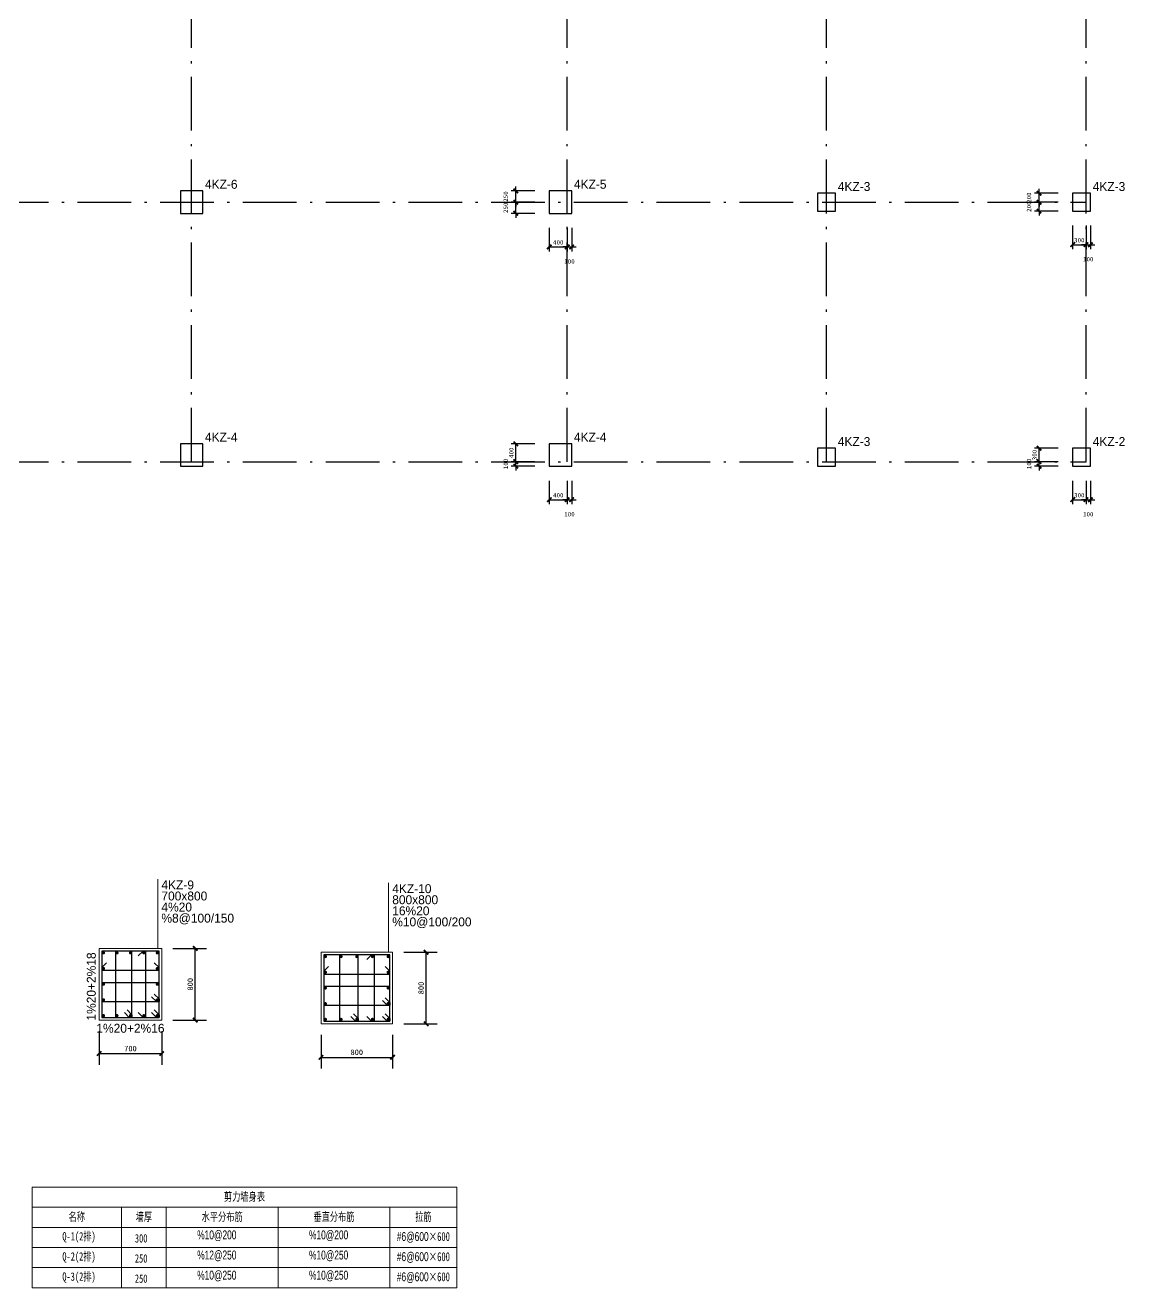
# Model space of a CAD drawing. Header units: millimetres. Extents: x -1141 to 233276, y -20783 to 42059.
# Drawn here: x 48782 to 73367, y -18462 to 9754 of the extents above; entities that cross this region are included whole.
import ezdxf

# ---------------------------------------------------------------- set-up
doc = ezdxf.new("R2010")
doc.units = ezdxf.units.MM
doc.header["$PDMODE"] = 35
doc.linetypes.add('线型2', pattern=[1850, 1200, -300, 50, -300])
doc.linetypes.add('线型5', pattern=[3050, 2400, -300, 50, -300])
doc.layers.add('DOTE', color=10, linetype='线型2', plot=False)
for name, color, linetype, lineweight in [('S_Cl', 2, 'Continuous', 25), ('S_ColumDimSect', 84, '线型5', 9), ('S_ColumFocus', 2, 'Continuous', 9), ('S_ColumLocal', 7, 'Continuous', 9), ('S_DistributionSteelTxt', 7, 'Continuous', 9), ('S_PColumHoopBar', 14, 'Continuous', 25), ('S_PColumMainBar', 14, 'Continuous', 15), ('S_PColumSect', 2, 'Continuous', 15), ('层1213', 84, 'Continuous', 9)]:
    doc.layers.add(name, color=color, linetype=linetype, lineweight=lineweight)
doc.styles.add('xxxx', font='RIF.ttf')
doc.styles.add('宋体', font='')
doc.styles.get('宋体').set_extended_font_data('宋体')
doc.dimstyles.new('DimN_1', dxfattribs={"dimtxt": 125, "dimasz": 100, "dimexe": 250, "dimexo": 0.0625, "dimgap": 50, "dimtad": 1, "dimdec": 0, "dimrnd": 5, "dimzin": 0, "dimdsep": 46, "dimtxsty": '宋体', "dimblk1": 'ARCHTICK', "dimblk2": 'ARCHTICK', "dimsah": 1, "dimcen": 0.09, "dimadec": 0, "dimazin": 0, "dimtfac": 1, "dimtdec": 0, "dimtofl": 0, "dimtmove": 2, "dimatfit": 1, "dimfxl": 1, "dimtolj": 1, "dimtzin": 0, "dimarcsym": 0})

# ---------------------------------------------------------------- blocks, each defined once
blk = doc.blocks.new('_ArchTick')
at = {"color": 0, "linetype": 'ByBlock', "const_width": 0.4}
blk.add_lwpolyline([(-0.5, -0.5), (0.5, 0.5)], dxfattribs=at)
blk = doc.blocks.new('*D106')
at = {"layer": 'Defpoints', "color": 0, "transparency": 16777216}
for p in [(59750, 0), (60500, 0), (60500, -100)]:
    blk.add_point(p, dxfattribs=at)
at = {"layer": 'S_ColumDimSect', "color": 0, "lineweight": -2, "transparency": 16777216}
for p, q in [((59750, 0), (59750, 100)), ((60175, 0), (59650, 0)), ((60175, -100), (59650, -100)), ((59750, -100), (59750, 0)), ((59750, -100), (59750, -200))]:
    blk.add_line(p, q, dxfattribs=at)
at = {"layer": 'S_ColumDimSect', "color": 0, "lineweight": -2, "transparency": 16777216, "xscale": 100, "yscale": 100, "zscale": 100}
for p, rotation in [((59750, 0), 270), ((59750, -100), 90)]:
    blk.add_blockref('_ArchTick', p, dxfattribs=dict(at, rotation=rotation))
at = {"layer": 'S_ColumDimSect', "color": 0, "transparency": 16777216, "insert": (59525, -50), "char_height": 100, "attachment_point": 5, "rotation": 90, "style": '宋体'}
blk.add_mtext('\\A1;100', dxfattribs=at)
blk = doc.blocks.new('*D107')
at = {"layer": 'Defpoints', "color": 0, "transparency": 16777216}
for p in [(59750, 400), (60500, 400), (60500, 0)]:
    blk.add_point(p, dxfattribs=at)
at = {"layer": 'S_ColumDimSect', "color": 0, "lineweight": -2, "transparency": 16777216}
for p, q in [((60175, 400), (59650, 400)), ((59750, 0), (59750, 400)), ((60175, 0), (59650, 0))]:
    blk.add_line(p, q, dxfattribs=at)
at = {"layer": 'S_ColumDimSect', "color": 0, "lineweight": -2, "transparency": 16777216, "xscale": 100, "yscale": 100, "zscale": 100}
for p, rotation in [((59750, 400), 90), ((59750, 0), 270)]:
    blk.add_blockref('_ArchTick', p, dxfattribs=dict(at, rotation=rotation))
at = {"layer": 'S_ColumDimSect', "color": 0, "transparency": 16777216, "insert": (59650, 200), "char_height": 100, "attachment_point": 5, "rotation": 90, "style": '宋体'}
blk.add_mtext('\\A1;400', dxfattribs=at)
blk = doc.blocks.new('*D108')
at = {"layer": 'Defpoints', "color": 0, "transparency": 16777216}
for p in [(60500, -100), (60900, -100), (60900, -850)]:
    blk.add_point(p, dxfattribs=at)
at = {"layer": 'S_ColumDimSect', "color": 0, "lineweight": -2, "transparency": 16777216}
for p, q in [((60500, -425), (60500, -950)), ((60900, -425), (60900, -950)), ((60500, -850), (60900, -850))]:
    blk.add_line(p, q, dxfattribs=at)
at = {"layer": 'S_ColumDimSect', "color": 0, "lineweight": -2, "transparency": 16777216, "xscale": 100, "yscale": 100, "zscale": 100, "rotation": 180}
blk.add_blockref('_ArchTick', (60500, -850), dxfattribs=at)
at = {"layer": 'S_ColumDimSect', "color": 0, "lineweight": -2, "transparency": 16777216, "xscale": 100, "yscale": 100, "zscale": 100}
blk.add_blockref('_ArchTick', (60900, -850), dxfattribs=at)
at = {"layer": 'S_ColumDimSect', "color": 0, "transparency": 16777216, "insert": (60700, -750), "char_height": 100, "attachment_point": 5, "style": '宋体'}
blk.add_mtext('\\A1;400', dxfattribs=at)
blk = doc.blocks.new('*D109')
at = {"layer": 'Defpoints', "color": 0, "transparency": 16777216}
for p in [(60900, -100), (61000, -100), (61000, -850)]:
    blk.add_point(p, dxfattribs=at)
at = {"layer": 'S_ColumDimSect', "color": 0, "lineweight": -2, "transparency": 16777216}
for p, q in [((60900, -425), (60900, -950)), ((61000, -425), (61000, -950)), ((60900, -850), (60800, -850)), ((60900, -850), (61000, -850)), ((61000, -850), (61100, -850))]:
    blk.add_line(p, q, dxfattribs=at)
at = {"layer": 'S_ColumDimSect', "color": 0, "lineweight": -2, "transparency": 16777216, "xscale": 100, "yscale": 100, "zscale": 100}
blk.add_blockref('_ArchTick', (60900, -850), dxfattribs=at)
at = {"layer": 'S_ColumDimSect', "color": 0, "lineweight": -2, "transparency": 16777216, "xscale": 100, "yscale": 100, "zscale": 100, "rotation": 180}
blk.add_blockref('_ArchTick', (61000, -850), dxfattribs=at)
at = {"layer": 'S_ColumDimSect', "color": 0, "transparency": 16777216, "insert": (60950, -1175), "char_height": 100, "attachment_point": 5, "style": '宋体'}
blk.add_mtext('\\A1;100', dxfattribs=at)
blk = doc.blocks.new('*D110')
at = {"layer": 'Defpoints', "color": 0, "transparency": 16777216}
for p in [(59750, 5800), (60500, 5800), (60500, 5550)]:
    blk.add_point(p, dxfattribs=at)
at = {"layer": 'S_ColumDimSect', "color": 0, "lineweight": -2, "transparency": 16777216}
for p, q in [((60175, 5800), (59650, 5800)), ((59750, 5800), (59750, 5900)), ((59750, 5550), (59750, 5800)), ((60175, 5550), (59650, 5550)), ((59750, 5550), (59750, 5450))]:
    blk.add_line(p, q, dxfattribs=at)
at = {"layer": 'S_ColumDimSect', "color": 0, "lineweight": -2, "transparency": 16777216, "xscale": 100, "yscale": 100, "zscale": 100}
for p, rotation in [((59750, 5800), 270), ((59750, 5550), 90)]:
    blk.add_blockref('_ArchTick', p, dxfattribs=dict(at, rotation=rotation))
at = {"layer": 'S_ColumDimSect', "color": 0, "transparency": 16777216, "insert": (59525, 5675), "char_height": 100, "attachment_point": 5, "rotation": 90, "style": '宋体'}
blk.add_mtext('\\A1;250', dxfattribs=at)
blk = doc.blocks.new('*D111')
at = {"layer": 'Defpoints', "color": 0, "transparency": 16777216}
for p in [(59750, 6050), (60500, 6050), (60500, 5800)]:
    blk.add_point(p, dxfattribs=at)
at = {"layer": 'S_ColumDimSect', "color": 0, "lineweight": -2, "transparency": 16777216}
for p, q in [((60175, 6050), (59650, 6050)), ((59750, 6050), (59750, 6150)), ((59750, 5800), (59750, 6050)), ((60175, 5800), (59650, 5800)), ((59750, 5800), (59750, 5700))]:
    blk.add_line(p, q, dxfattribs=at)
at = {"layer": 'S_ColumDimSect', "color": 0, "lineweight": -2, "transparency": 16777216, "xscale": 100, "yscale": 100, "zscale": 100}
for p, rotation in [((59750, 6050), 270), ((59750, 5800), 90)]:
    blk.add_blockref('_ArchTick', p, dxfattribs=dict(at, rotation=rotation))
at = {"layer": 'S_ColumDimSect', "color": 0, "transparency": 16777216, "insert": (59525, 5925), "char_height": 100, "attachment_point": 5, "rotation": 90, "style": '宋体'}
blk.add_mtext('\\A1;250', dxfattribs=at)
blk = doc.blocks.new('*D112')
at = {"layer": 'Defpoints', "color": 0, "transparency": 16777216}
for p in [(60500, 5550), (60900, 5550), (60900, 4800)]:
    blk.add_point(p, dxfattribs=at)
at = {"layer": 'S_ColumDimSect', "color": 0, "lineweight": -2, "transparency": 16777216}
for p, q in [((60500, 5225), (60500, 4700)), ((60900, 5225), (60900, 4700)), ((60500, 4800), (60900, 4800))]:
    blk.add_line(p, q, dxfattribs=at)
at = {"layer": 'S_ColumDimSect', "color": 0, "lineweight": -2, "transparency": 16777216, "xscale": 100, "yscale": 100, "zscale": 100, "rotation": 180}
blk.add_blockref('_ArchTick', (60500, 4800), dxfattribs=at)
at = {"layer": 'S_ColumDimSect', "color": 0, "lineweight": -2, "transparency": 16777216, "xscale": 100, "yscale": 100, "zscale": 100}
blk.add_blockref('_ArchTick', (60900, 4800), dxfattribs=at)
at = {"layer": 'S_ColumDimSect', "color": 0, "transparency": 16777216, "insert": (60700, 4900), "char_height": 100, "attachment_point": 5, "style": '宋体'}
blk.add_mtext('\\A1;400', dxfattribs=at)
blk = doc.blocks.new('*D113')
at = {"layer": 'Defpoints', "color": 0, "transparency": 16777216}
for p in [(60900, 5550), (61000, 5550), (61000, 4800)]:
    blk.add_point(p, dxfattribs=at)
at = {"layer": 'S_ColumDimSect', "color": 0, "lineweight": -2, "transparency": 16777216}
for p, q in [((60900, 5225), (60900, 4700)), ((61000, 5225), (61000, 4700)), ((60900, 4800), (60800, 4800)), ((60900, 4800), (61000, 4800)), ((61000, 4800), (61100, 4800))]:
    blk.add_line(p, q, dxfattribs=at)
at = {"layer": 'S_ColumDimSect', "color": 0, "lineweight": -2, "transparency": 16777216, "xscale": 100, "yscale": 100, "zscale": 100}
blk.add_blockref('_ArchTick', (60900, 4800), dxfattribs=at)
at = {"layer": 'S_ColumDimSect', "color": 0, "lineweight": -2, "transparency": 16777216, "xscale": 100, "yscale": 100, "zscale": 100, "rotation": 180}
blk.add_blockref('_ArchTick', (61000, 4800), dxfattribs=at)
at = {"layer": 'S_ColumDimSect', "color": 0, "transparency": 16777216, "insert": (60950, 4475), "char_height": 100, "attachment_point": 5, "style": '宋体'}
blk.add_mtext('\\A1;100', dxfattribs=at)
blk = doc.blocks.new('*D122')
at = {"layer": 'Defpoints', "color": 0, "transparency": 16777216}
for p in [(71450, 0), (72200, 0), (72200, -100)]:
    blk.add_point(p, dxfattribs=at)
at = {"layer": 'S_ColumDimSect', "color": 0, "lineweight": -2, "transparency": 16777216}
for p, q in [((71450, 0), (71450, 100)), ((71875, 0), (71350, 0)), ((71875, -100), (71350, -100)), ((71450, -100), (71450, 0)), ((71450, -100), (71450, -200))]:
    blk.add_line(p, q, dxfattribs=at)
at = {"layer": 'S_ColumDimSect', "color": 0, "lineweight": -2, "transparency": 16777216, "xscale": 100, "yscale": 100, "zscale": 100}
for p, rotation in [((71450, 0), 270), ((71450, -100), 90)]:
    blk.add_blockref('_ArchTick', p, dxfattribs=dict(at, rotation=rotation))
at = {"layer": 'S_ColumDimSect', "color": 0, "transparency": 16777216, "insert": (71225, -50), "char_height": 100, "attachment_point": 5, "rotation": 90, "style": '宋体'}
blk.add_mtext('\\A1;100', dxfattribs=at)
blk = doc.blocks.new('*D123')
at = {"layer": 'Defpoints', "color": 0, "transparency": 16777216}
for p in [(71450, 300), (72200, 300), (72200, 0)]:
    blk.add_point(p, dxfattribs=at)
at = {"layer": 'S_ColumDimSect', "color": 0, "lineweight": -2, "transparency": 16777216}
for p, q in [((71875, 300), (71350, 300)), ((71450, 0), (71450, 300)), ((71875, 0), (71350, 0))]:
    blk.add_line(p, q, dxfattribs=at)
at = {"layer": 'S_ColumDimSect', "color": 0, "lineweight": -2, "transparency": 16777216, "xscale": 100, "yscale": 100, "zscale": 100}
for p, rotation in [((71450, 300), 90), ((71450, 0), 270)]:
    blk.add_blockref('_ArchTick', p, dxfattribs=dict(at, rotation=rotation))
at = {"layer": 'S_ColumDimSect', "color": 0, "transparency": 16777216, "insert": (71350, 150), "char_height": 100, "attachment_point": 5, "rotation": 90, "style": '宋体'}
blk.add_mtext('\\A1;300', dxfattribs=at)
blk = doc.blocks.new('*D124')
at = {"layer": 'Defpoints', "color": 0, "transparency": 16777216}
for p in [(72200, -100), (72500, -100), (72500, -850)]:
    blk.add_point(p, dxfattribs=at)
at = {"layer": 'S_ColumDimSect', "color": 0, "lineweight": -2, "transparency": 16777216}
for p, q in [((72200, -425), (72200, -950)), ((72500, -425), (72500, -950)), ((72200, -850), (72500, -850))]:
    blk.add_line(p, q, dxfattribs=at)
at = {"layer": 'S_ColumDimSect', "color": 0, "lineweight": -2, "transparency": 16777216, "xscale": 100, "yscale": 100, "zscale": 100, "rotation": 180}
blk.add_blockref('_ArchTick', (72200, -850), dxfattribs=at)
at = {"layer": 'S_ColumDimSect', "color": 0, "lineweight": -2, "transparency": 16777216, "xscale": 100, "yscale": 100, "zscale": 100}
blk.add_blockref('_ArchTick', (72500, -850), dxfattribs=at)
at = {"layer": 'S_ColumDimSect', "color": 0, "transparency": 16777216, "insert": (72350, -750), "char_height": 100, "attachment_point": 5, "style": '宋体'}
blk.add_mtext('\\A1;300', dxfattribs=at)
blk = doc.blocks.new('*D125')
at = {"layer": 'Defpoints', "color": 0, "transparency": 16777216}
for p in [(72500, -100), (72600, -100), (72600, -850)]:
    blk.add_point(p, dxfattribs=at)
at = {"layer": 'S_ColumDimSect', "color": 0, "lineweight": -2, "transparency": 16777216}
for p, q in [((72500, -425), (72500, -950)), ((72600, -425), (72600, -950)), ((72500, -850), (72400, -850)), ((72500, -850), (72600, -850)), ((72600, -850), (72700, -850))]:
    blk.add_line(p, q, dxfattribs=at)
at = {"layer": 'S_ColumDimSect', "color": 0, "lineweight": -2, "transparency": 16777216, "xscale": 100, "yscale": 100, "zscale": 100}
blk.add_blockref('_ArchTick', (72500, -850), dxfattribs=at)
at = {"layer": 'S_ColumDimSect', "color": 0, "lineweight": -2, "transparency": 16777216, "xscale": 100, "yscale": 100, "zscale": 100, "rotation": 180}
blk.add_blockref('_ArchTick', (72600, -850), dxfattribs=at)
at = {"layer": 'S_ColumDimSect', "color": 0, "transparency": 16777216, "insert": (72550, -1175), "char_height": 100, "attachment_point": 5, "style": '宋体'}
blk.add_mtext('\\A1;100', dxfattribs=at)
blk = doc.blocks.new('*D126')
at = {"layer": 'Defpoints', "color": 0, "transparency": 16777216}
for p in [(71450, 5800), (72200, 5800), (72200, 5600)]:
    blk.add_point(p, dxfattribs=at)
at = {"layer": 'S_ColumDimSect', "color": 0, "lineweight": -2, "transparency": 16777216}
for p, q in [((71875, 5800), (71350, 5800)), ((71450, 5800), (71450, 5900)), ((71450, 5600), (71450, 5800)), ((71875, 5600), (71350, 5600)), ((71450, 5600), (71450, 5500))]:
    blk.add_line(p, q, dxfattribs=at)
at = {"layer": 'S_ColumDimSect', "color": 0, "lineweight": -2, "transparency": 16777216, "xscale": 100, "yscale": 100, "zscale": 100}
for p, rotation in [((71450, 5800), 270), ((71450, 5600), 90)]:
    blk.add_blockref('_ArchTick', p, dxfattribs=dict(at, rotation=rotation))
at = {"layer": 'S_ColumDimSect', "color": 0, "transparency": 16777216, "insert": (71225, 5700), "char_height": 100, "attachment_point": 5, "rotation": 90, "style": '宋体'}
blk.add_mtext('\\A1;200', dxfattribs=at)
blk = doc.blocks.new('*D127')
at = {"layer": 'Defpoints', "color": 0, "transparency": 16777216}
for p in [(71450, 6000), (72200, 6000), (72200, 5800)]:
    blk.add_point(p, dxfattribs=at)
at = {"layer": 'S_ColumDimSect', "color": 0, "lineweight": -2, "transparency": 16777216}
for p, q in [((71875, 6000), (71350, 6000)), ((71450, 6000), (71450, 6100)), ((71450, 5800), (71450, 6000)), ((71875, 5800), (71350, 5800)), ((71450, 5800), (71450, 5700))]:
    blk.add_line(p, q, dxfattribs=at)
at = {"layer": 'S_ColumDimSect', "color": 0, "lineweight": -2, "transparency": 16777216, "xscale": 100, "yscale": 100, "zscale": 100}
for p, rotation in [((71450, 6000), 270), ((71450, 5800), 90)]:
    blk.add_blockref('_ArchTick', p, dxfattribs=dict(at, rotation=rotation))
at = {"layer": 'S_ColumDimSect', "color": 0, "transparency": 16777216, "insert": (71225, 5900), "char_height": 100, "attachment_point": 5, "rotation": 90, "style": '宋体'}
blk.add_mtext('\\A1;200', dxfattribs=at)
blk = doc.blocks.new('*D128')
at = {"layer": 'Defpoints', "color": 0, "transparency": 16777216}
for p in [(72200, 5600), (72500, 5600), (72500, 4850)]:
    blk.add_point(p, dxfattribs=at)
at = {"layer": 'S_ColumDimSect', "color": 0, "lineweight": -2, "transparency": 16777216}
for p, q in [((72200, 5275), (72200, 4750)), ((72500, 5275), (72500, 4750)), ((72200, 4850), (72500, 4850))]:
    blk.add_line(p, q, dxfattribs=at)
at = {"layer": 'S_ColumDimSect', "color": 0, "lineweight": -2, "transparency": 16777216, "xscale": 100, "yscale": 100, "zscale": 100, "rotation": 180}
blk.add_blockref('_ArchTick', (72200, 4850), dxfattribs=at)
at = {"layer": 'S_ColumDimSect', "color": 0, "lineweight": -2, "transparency": 16777216, "xscale": 100, "yscale": 100, "zscale": 100}
blk.add_blockref('_ArchTick', (72500, 4850), dxfattribs=at)
at = {"layer": 'S_ColumDimSect', "color": 0, "transparency": 16777216, "insert": (72350, 4950), "char_height": 100, "attachment_point": 5, "style": '宋体'}
blk.add_mtext('\\A1;300', dxfattribs=at)
blk = doc.blocks.new('*D129')
at = {"layer": 'Defpoints', "color": 0, "transparency": 16777216}
for p in [(72500, 5600), (72600, 5600), (72600, 4850)]:
    blk.add_point(p, dxfattribs=at)
at = {"layer": 'S_ColumDimSect', "color": 0, "lineweight": -2, "transparency": 16777216}
for p, q in [((72500, 5275), (72500, 4750)), ((72600, 5275), (72600, 4750)), ((72500, 4850), (72400, 4850)), ((72500, 4850), (72600, 4850)), ((72600, 4850), (72700, 4850))]:
    blk.add_line(p, q, dxfattribs=at)
at = {"layer": 'S_ColumDimSect', "color": 0, "lineweight": -2, "transparency": 16777216, "xscale": 100, "yscale": 100, "zscale": 100}
blk.add_blockref('_ArchTick', (72500, 4850), dxfattribs=at)
at = {"layer": 'S_ColumDimSect', "color": 0, "lineweight": -2, "transparency": 16777216, "xscale": 100, "yscale": 100, "zscale": 100, "rotation": 180}
blk.add_blockref('_ArchTick', (72600, 4850), dxfattribs=at)
at = {"layer": 'S_ColumDimSect', "color": 0, "transparency": 16777216, "insert": (72550, 4525), "char_height": 100, "attachment_point": 5, "style": '宋体'}
blk.add_mtext('\\A1;100', dxfattribs=at)
blk = doc.blocks.new('*D150')
at = {"layer": 'Defpoints', "color": 0, "transparency": 16777216}
for p in [(56995, -10963), (57745, -10963), (56995, -12563)]:
    blk.add_point(p, dxfattribs=at)
at = {"layer": '层1213', "color": 0, "lineweight": -2, "transparency": 16777216}
for p, q in [((57245, -10963), (57995, -10963)), ((57745, -12563), (57745, -10963)), ((57245, -12563), (57995, -12563))]:
    blk.add_line(p, q, dxfattribs=at)
at = {"layer": '层1213', "color": 0, "lineweight": -2, "transparency": 16777216, "xscale": 100, "yscale": 100, "zscale": 100}
for p, rotation in [((57745, -10963), 90), ((57745, -12563), 270)]:
    blk.add_blockref('_ArchTick', p, dxfattribs=dict(at, rotation=rotation))
at = {"layer": '层1213', "color": 0, "transparency": 16777216, "insert": (57633, -11763), "char_height": 125, "attachment_point": 5, "rotation": 90, "style": '宋体'}
blk.add_mtext('\\A1;800', dxfattribs=at)
blk = doc.blocks.new('*D151')
at = {"layer": 'Defpoints', "color": 0, "transparency": 16777216}
for p in [(55395, -12563), (56995, -12563), (56995, -13313)]:
    blk.add_point(p, dxfattribs=at)
at = {"layer": '层1213', "color": 0, "lineweight": -2, "transparency": 16777216}
for p, q in [((55395, -12813), (55395, -13563)), ((56995, -12813), (56995, -13563)), ((55395, -13313), (56995, -13313))]:
    blk.add_line(p, q, dxfattribs=at)
at = {"layer": '层1213', "color": 0, "lineweight": -2, "transparency": 16777216, "xscale": 100, "yscale": 100, "zscale": 100, "rotation": 180}
blk.add_blockref('_ArchTick', (55395, -13313), dxfattribs=at)
at = {"layer": '层1213', "color": 0, "lineweight": -2, "transparency": 16777216, "xscale": 100, "yscale": 100, "zscale": 100}
blk.add_blockref('_ArchTick', (56995, -13313), dxfattribs=at)
at = {"layer": '层1213', "color": 0, "transparency": 16777216, "insert": (56195, -13200), "char_height": 125, "attachment_point": 5, "style": '宋体'}
blk.add_mtext('\\A1;800', dxfattribs=at)
blk = doc.blocks.new('*D152')
at = {"layer": 'Defpoints', "color": 0, "transparency": 16777216}
for p in [(51834, -10879), (52584, -10879), (51834, -12479)]:
    blk.add_point(p, dxfattribs=at)
at = {"layer": '层1213', "color": 0, "lineweight": -2, "transparency": 16777216}
for p, q in [((52084, -10879), (52834, -10879)), ((52584, -12479), (52584, -10879)), ((52084, -12479), (52834, -12479))]:
    blk.add_line(p, q, dxfattribs=at)
at = {"layer": '层1213', "color": 0, "lineweight": -2, "transparency": 16777216, "xscale": 100, "yscale": 100, "zscale": 100}
for p, rotation in [((52584, -10879), 90), ((52584, -12479), 270)]:
    blk.add_blockref('_ArchTick', p, dxfattribs=dict(at, rotation=rotation))
at = {"layer": '层1213', "color": 0, "transparency": 16777216, "insert": (52471, -11679), "char_height": 125, "attachment_point": 5, "rotation": 90, "style": '宋体'}
blk.add_mtext('\\A1;800', dxfattribs=at)
blk = doc.blocks.new('*D153')
at = {"layer": 'Defpoints', "color": 0, "transparency": 16777216}
for p in [(50434, -12479), (51834, -12479), (51834, -13229)]:
    blk.add_point(p, dxfattribs=at)
at = {"layer": '层1213', "color": 0, "lineweight": -2, "transparency": 16777216}
for p, q in [((50434, -12729), (50434, -13479)), ((51834, -12729), (51834, -13479)), ((50434, -13229), (51834, -13229))]:
    blk.add_line(p, q, dxfattribs=at)
at = {"layer": '层1213', "color": 0, "lineweight": -2, "transparency": 16777216, "xscale": 100, "yscale": 100, "zscale": 100, "rotation": 180}
blk.add_blockref('_ArchTick', (50434, -13229), dxfattribs=at)
at = {"layer": '层1213', "color": 0, "lineweight": -2, "transparency": 16777216, "xscale": 100, "yscale": 100, "zscale": 100}
blk.add_blockref('_ArchTick', (51834, -13229), dxfattribs=at)
at = {"layer": '层1213', "color": 0, "transparency": 16777216, "insert": (51134, -13117), "char_height": 125, "attachment_point": 5, "style": '宋体'}
blk.add_mtext('\\A1;700', dxfattribs=at)

msp = doc.modelspace()

# ---------------------------------------------------------------- linework, layer by layer
at = {"layer": 'DOTE'}
for p, q in [((52500, 0), (52500, 41300)), ((60900, 0), (60900, 41300)), ((66700, 0), (66700, 41300)), ((72500, 0), (72500, 41300)), ((0, 5800), (72500, 5800)), ((0, 0), (72500, 0))]:
    msp.add_line(p, q, dxfattribs=at)
at = {"layer": 'S_Cl'}
for points in [[(52750, 5550), (52750, 6050), (52250, 6050), (52250, 5550)], [(61000, 5550), (61000, 6050), (60500, 6050), (60500, 5550)], [(66900, 5600), (66900, 6000), (66500, 6000), (66500, 5600)], [(72600, 5600), (72600, 6000), (72200, 6000), (72200, 5600)], [(52750, -100), (52750, 400), (52250, 400), (52250, -100)], [(61000, -100), (61000, 400), (60500, 400), (60500, -100)], [(66900, -100), (66900, 300), (66500, 300), (66500, -100)], [(72600, -100), (72600, 300), (72200, 300), (72200, -100)]]:
    msp.add_lwpolyline(points, close=True, dxfattribs=at)
at = {"layer": 'S_ColumFocus'}
for p, q in [((51746.136, -10879.29), (51746.136, -9329.29)), ((56907.688, -10962.795), (56907.688, -9412.795))]:
    msp.add_line(p, q, dxfattribs=at)
at = {"layer": 'S_DistributionSteelTxt'}
for p, q in [((48934.398, -16212.421), (48934.398, -18462.421)), ((48934.398, -16212.421), (58434.398, -16212.421)), ((58434.398, -16212.421), (58434.398, -18462.421)), ((48934.398, -16662.421), (58434.398, -16662.421)), ((50934.398, -16662.421), (50934.398, -18462.421)), ((51934.398, -16662.421), (51934.398, -18462.421)), ((54434.398, -16662.421), (54434.398, -18462.421)), ((56934.398, -16662.421), (56934.398, -18462.421)), ((48934.398, -17112.421), (58434.398, -17112.421)), ((48934.398, -17562.421), (58434.398, -17562.421)), ((48934.398, -18012.421), (58434.398, -18012.421)), ((48934.398, -18462.421), (58434.398, -18462.421))]:
    msp.add_line(p, q, dxfattribs=at)
at = {"layer": 'S_PColumHoopBar'}
for points in [[(51607.574, -12313.225), (51713.636, -12419.29), (51773.636, -12419.29), (51773.636, -12359.29), (51773.636, -12419.29), (51773.636, -10939.29), (50493.636, -10939.29), (50493.636, -12419.29), (51713.636, -12419.29), (51773.636, -12419.29), (51773.636, -12359.29), (51667.574, -12253.225)], [(50997.574, -12313.225), (51103.636, -12419.29), (51163.636, -12419.29), (51163.636, -12359.29), (51163.636, -12419.29), (51163.636, -10939.29), (50798.636, -10939.29), (50798.636, -12419.29), (51103.636, -12419.29), (51163.636, -12419.29), (51163.636, -12359.29), (51057.574, -12253.225)], [(51310.074, -12313.225), (51416.136, -12419.29), (51476.136, -12419.29), (51476.136, -10939.29), (51416.136, -10939.29), (51310.074, -11045.356)], [(50599.699, -11200.725), (50493.636, -11306.79), (50493.636, -11366.79), (51773.636, -11366.79), (51773.636, -11306.79), (51667.574, -11200.725)], [(56769.121, -12396.729), (56875.188, -12502.795), (56935.188, -12502.795), (56935.188, -12442.795), (56935.188, -12502.795), (56935.188, -11022.795), (55455.188, -11022.795), (55455.188, -12502.795), (56875.188, -12502.795), (56935.188, -12502.795), (56935.188, -12442.795), (56829.121, -12336.729)], [(55561.254, -11284.229), (55455.188, -11390.295), (55455.188, -11450.295), (56935.188, -11450.295), (56935.188, -11390.295), (56829.121, -11284.229)], [(56059.121, -12396.729), (56165.188, -12502.795), (56225.188, -12502.795), (56225.188, -12442.795), (56225.188, -12502.795), (56225.188, -11022.795), (55810.188, -11022.795), (55810.188, -12502.795), (56165.188, -12502.795), (56225.188, -12502.795), (56225.188, -12442.795), (56119.121, -12336.729)], [(56421.621, -12396.729), (56527.688, -12502.795), (56587.688, -12502.795), (56587.688, -11022.795), (56527.688, -11022.795), (56421.621, -11128.861)], [(51607.574, -11958.225), (51713.636, -12064.29), (51773.636, -12064.29), (51773.636, -12004.29), (51773.636, -12064.29), (51773.636, -11649.29), (50493.636, -11649.29), (50493.636, -12064.29), (51713.636, -12064.29), (51773.636, -12064.29), (51773.636, -12004.29), (51667.574, -11898.225)], [(56769.121, -12041.729), (56875.188, -12147.795), (56935.188, -12147.795), (56935.188, -12087.795), (56935.188, -12147.795), (56935.188, -11732.795), (55455.188, -11732.795), (55455.188, -12147.795), (56875.188, -12147.795), (56935.188, -12147.795), (56935.188, -12087.795), (56829.121, -11981.729)]]:
    msp.add_lwpolyline(points, dxfattribs=at)
at = {"layer": 'S_PColumMainBar', "linetype": 'Continuous', "const_width": 35}
for points in [[(50550.136, -10978.29, 1), (50515.136, -10978.29, 1)], [(50850.636, -10978.29, 1), (50815.636, -10978.29, 1)], [(51151.136, -10978.29, 1), (51116.136, -10978.29, 1)], [(51451.636, -10978.29, 1), (51416.636, -10978.29, 1)], [(51752.136, -10978.29, 1), (51717.136, -10978.29, 1)], [(55511.688, -11061.795, 1), (55476.688, -11061.795, 1)], [(55862.188, -11061.795, 1), (55827.188, -11061.795, 1)], [(56212.688, -11061.795, 1), (56177.688, -11061.795, 1)], [(56563.188, -11061.795, 1), (56528.188, -11061.795, 1)], [(56913.688, -11061.795, 1), (56878.688, -11061.795, 1)], [(50550.136, -11328.79, 1), (50515.136, -11328.79, 1)], [(51752.136, -11328.79, 1), (51717.136, -11328.79, 1)], [(55511.688, -11412.295, 1), (55476.688, -11412.295, 1)], [(56913.688, -11412.295, 1), (56878.688, -11412.295, 1)], [(50550.136, -11679.29, 1), (50515.136, -11679.29, 1)], [(51752.136, -11679.29, 1), (51717.136, -11679.29, 1)], [(55511.688, -11762.795, 1), (55476.688, -11762.795, 1)], [(56913.688, -11762.795, 1), (56878.688, -11762.795, 1)], [(50550.136, -12029.79, 1), (50515.136, -12029.79, 1)], [(51752.136, -12029.79, 1), (51717.136, -12029.79, 1)], [(55511.688, -12113.295, 1), (55476.688, -12113.295, 1)], [(56913.688, -12113.295, 1), (56878.688, -12113.295, 1)], [(50550.136, -12380.29, 1), (50515.136, -12380.29, 1)], [(50850.636, -12380.29, 1), (50815.636, -12380.29, 1)], [(51151.136, -12380.29, 1), (51116.136, -12380.29, 1)], [(51451.636, -12380.29, 1), (51416.636, -12380.29, 1)], [(51752.136, -12380.29, 1), (51717.136, -12380.29, 1)], [(55511.688, -12463.795, 1), (55476.688, -12463.795, 1)], [(55862.188, -12463.795, 1), (55827.188, -12463.795, 1)], [(56212.688, -12463.795, 1), (56177.688, -12463.795, 1)], [(56563.188, -12463.795, 1), (56528.188, -12463.795, 1)], [(56913.688, -12463.795, 1), (56878.688, -12463.795, 1)]]:
    msp.add_lwpolyline(points, format="xyb", close=True, dxfattribs=at)
at = {"layer": 'S_PColumSect', "linetype": 'Continuous'}
for points in [[(50433.636, -12479.29), (51833.636, -12479.29), (51833.636, -10879.29), (50433.636, -10879.29)], [(55395.188, -12562.795), (56995.188, -12562.795), (56995.188, -10962.795), (55395.188, -10962.795)]]:
    msp.add_lwpolyline(points, close=True, dxfattribs=at)

# ---------------------------------------------------------------- texts
at = {"layer": 'S_ColumFocus', "char_height": 200, "attachment_point": 1, "style": 'xxxx'}
for s, insert, width in [('4KZ-6', (52800, 6300.05), 812.375), ('4KZ-5', (61050, 6300.05), 854.25), ('4KZ-3', (66950, 6250.05), 678.375), ('4KZ-3', (72650, 6250.05), 845.875), ('4KZ-4', (52800, 650.05), 812.375), ('4KZ-4', (61050, 650.05), 845.875), ('4KZ-3', (66950, 550.05), 678.375), ('4KZ-2', (72650, 550.05), 837.5)]:
    msp.add_mtext(s, dxfattribs=dict(at, insert=insert, width=width))
at = {"layer": 'S_ColumFocus', "char_height": 200, "attachment_point": 1, "line_spacing_factor": 0.742346, "style": 'xxxx'}
for s, insert, width in [('4KZ-9\\P700x800\\P4%20 %8@100/150', (51826.136, -9359.29), 1889.28771), ('4KZ-10\\P800x800\\P16%20 %10@100/200', (56987.688, -9442.795), 2087.19972)]:
    msp.add_mtext(s, dxfattribs=dict(at, insert=insert, width=width))
at = {"layer": 'S_ColumLocal', "char_height": 200, "attachment_point": 2, "style": 'xxxx'}
for s, insert, width, rotation in [('1%20+2%18', (50158.536, -11729.29), 251.25004, 89.9999985), ('1%20+2%16', (51133.636, -12562.795), 1398.62501, 0.0000025)]:
    msp.add_mtext(s, dxfattribs=dict(at, insert=insert, width=width, rotation=rotation))
at = {"layer": 'S_DistributionSteelTxt', "char_height": 187.5, "attachment_point": 5, "line_spacing_factor": 1.1, "style": '宋体'}
for s, insert, width in [('\\pxsm1.0;{\\W0.70;剪力墙身表}', (53684.398, -16437.421), 9500), ('\\pxsm1.0;{\\W0.70;名称}', (49934.398, -16887.421), 2000), ('\\pxsm1.0;{\\W0.70;墙厚}', (51434.398, -16887.421), 1000), ('\\pxsm1.0;{\\W0.70;水平分布筋}', (53184.398, -16887.421), 2500), ('\\pxsm1.0;{\\W0.70;垂直分布筋}', (55684.398, -16887.421), 2500), ('\\pxsm1.0;{\\W0.70;拉筋}', (57684.398, -16887.421), 1500), ('\\pxsm1.0;{\\W0.70;Q-1(2排)}', (49984.398, -17337.421), 2100), ('\\pxsm1.0;{\\W0.70;300}', (51373.801, -17358.844), 787.5), ('\\pxsm1.0;{\\W0.70;Q-2(2排)}', (49984.398, -17787.421), 2100), ('\\pxsm1.0;{\\W0.70;250}', (51373.801, -17808.844), 787.5), ('\\pxsm1.0;{\\W0.70;Q-3(2排)}', (49984.398, -18237.421), 2100), ('\\pxsm1.0;{\\W0.70;250}', (51373.801, -18258.844), 787.5)]:
    msp.add_mtext(s, dxfattribs=dict(at, insert=insert, width=width))
at = {"layer": 'S_DistributionSteelTxt', "char_height": 200, "attachment_point": 5, "style": 'xxxx'}
for s, insert, width in [('{\\W0.7;%10@200}', (53065.397, -17300.931), 884.4), ('{\\W0.7;%10@200}', (55565.397, -17300.931), 884.4), ('{\\W0.7;#6@600\\fSimSun|b0|i0|c134|p2;×600}', (57684.398, -17337.421), 1500), ('{\\W0.7;%12@250}', (53065.397, -17750.931), 884.4), ('{\\W0.7;%10@250}', (55565.397, -17750.931), 884.4), ('{\\W0.7;#6@600\\fSimSun|b0|i0|c134|p2;×600}', (57684.398, -17787.421), 1500), ('{\\W0.7;%10@250}', (53065.397, -18200.931), 884.4), ('{\\W0.7;%10@250}', (55565.397, -18200.931), 884.4), ('{\\W0.7;#6@600\\fSimSun|b0|i0|c134|p2;×600}', (57684.398, -18237.421), 1500)]:
    msp.add_mtext(s, dxfattribs=dict(at, insert=insert, width=width))

# ---------------------------------------------------------------- dimensions: what is measured, and where the dimension line sits
at = {"layer": 'S_ColumDimSect'}
for p1, p2, distance, picture, middle in [((60500, 5800), (60500, 6050), 750, '*D111', (59525, 5925)), ((72200, 5800), (72200, 6000), 750, '*D127', (71225, 5900)), ((60500, 5550), (60500, 5800), 750, '*D110', (59525, 5675)), ((72200, 5600), (72200, 5800), 750, '*D126', (71225, 5700)), ((60500, 5550), (60900, 5550), -750, '*D112', (60700, 4900)), ((60900, 5550), (61000, 5550), -750, '*D113', (60950, 4475)), ((72200, 5600), (72500, 5600), -750, '*D128', (72350, 4950)), ((72500, 5600), (72600, 5600), -750, '*D129', (72550, 4525)), ((60500, 0), (60500, 400), 750, '*D107', (59650, 200)), ((72200, 0), (72200, 300), 750, '*D123', (71350, 150)), ((60500, -100), (60500, 0), 750, '*D106', (59525, -50)), ((72200, -100), (72200, 0), 750, '*D122', (71225, -50)), ((60500, -100), (60900, -100), -750, '*D108', (60700, -750)), ((60900, -100), (61000, -100), -750, '*D109', (60950, -1175)), ((72200, -100), (72500, -100), -750, '*D124', (72350, -750)), ((72500, -100), (72600, -100), -750, '*D125', (72550, -1175))]:
    dim = msp.add_aligned_dim(p1=p1, p2=p2, distance=distance, dimstyle='DimN_1', override={"dimtxt": 100, "dimexe": 100, "dimexo": 325, "dimtih": 0, "dimtoh": 0, "dimtofl": 1, "dimtfill": 0}, dxfattribs=at)
    dim.commit()
    dim.dimension.update_dxf_attribs({"geometry": picture, "text_midpoint": middle})
at = {"layer": '层1213'}
for p1, p2, text, picture, middle in [((51833.636, -12479.29), (51833.636, -10879.29), '800', '*D152', (52471.136, -11679.29)), ((56995.188, -12562.795), (56995.188, -10962.795), '800', '*D150', (57632.688, -11762.795)), ((50433.636, -12479.29), (51833.636, -12479.29), '700', '*D153', (51133.636, -13116.79)), ((55395.188, -12562.795), (56995.188, -12562.795), '800', '*D151', (56195.188, -13200.295))]:
    dim = msp.add_aligned_dim(p1=p1, p2=p2, distance=-750, text=text, dimstyle='DimN_1', override={"dimexe": 250, "dimexo": 250, "dimtih": 0, "dimtoh": 0, "dimtfill": 0}, dxfattribs=at)
    dim.commit()
    dim.dimension.update_dxf_attribs({"geometry": picture, "text_midpoint": middle})

doc.saveas('drawing.dxf')
